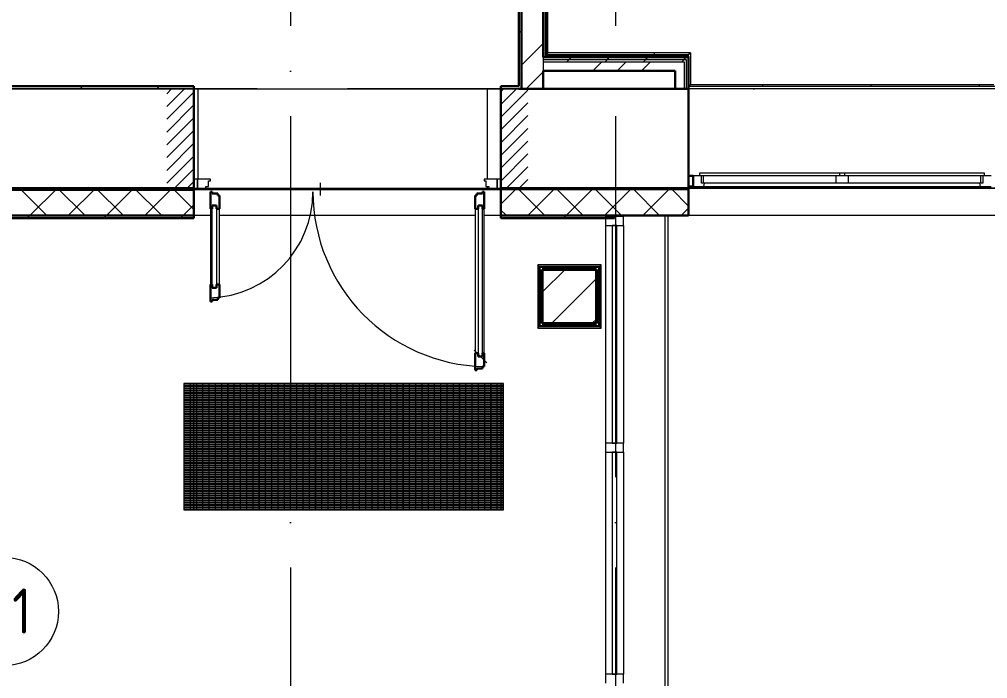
# Model space of a CAD drawing. Header units: millimetres. Extents: x -88595 to 880822, y -1054509 to -148035.
# Drawn here: x 180012 to 185374, y -286118 to -282467 of the extents above; entities that cross this region are included whole.
import ezdxf

# ---------------------------------------------------------------- set-up
doc = ezdxf.new("R2010")
doc.units = ezdxf.units.MM
for name, pattern in [('ADSK_Линия сетки', [25, 20, -2.5, 0, -2.5]), ('ADSK_Невидимые', [5, 3, -2]), ('ADSK_Штриховая_ш2 п1_5', [4.5, 3, -1.5])]:
    doc.linetypes.add(name, pattern=pattern)
for name, color, linetype, lineweight in [('_ Окна', 7, 'Continuous', 30), ('Витраж', 7, 'Continuous', 9), ('Двери', 7, 'Continuous', 9), ('Лестницы', 7, 'Continuous', 9), ('Линии', 7, 'Continuous', 9), ('Марки помещений', 7, 'Continuous', 20), ('Несущие колонны', 7, 'Continuous', 18), ('Обобщенные модели', 7, 'Continuous', 18), ('Оборудование', 7, 'Continuous', 18), ('Ограждение', 7, 'Continuous', 9), ('Окна', 7, 'Continuous', 9), ('Оси', 7, 'Continuous', 9), ('Панели витража', 7, 'Continuous', 9), ('Перекрытие', 7, 'Continuous', 18), ('Стены внутренние', 7, 'Continuous', 18), ('Стены наружные', 7, 'Continuous', 18), ('Стены штриховка', 7, 'Continuous', 9)]:
    doc.layers.add(name, color=color, linetype=linetype, lineweight=lineweight)
doc.layers.add('Двери открывание', color=7, linetype='Continuous', lineweight=9, true_color=0xc0c0c0)
doc.styles.add('GOST Common_3', font='GOST_Common.ttf', dxfattribs={"width": 0.9, "height": 2.5})
pattern_1 = [(180, (215928.69, 665702.34), (-1e-14, -100), [])]
pattern_2 = [(0, (215928.7, 665702.34), (0, 600), []), (90, (215928.7, 665702.34), (-600, 4e-14), [])]

# ---------------------------------------------------------------- blocks, each defined once
blk = doc.blocks.new('1 этаж')
at = {"layer": 'Двери', "lineweight": 18, "true_color": 0xff0000}
h = blk.add_hatch(dxfattribs=at)
h.set_pattern_fill('FP_2', color=1, angle=180, style=0, pattern_type=2)
h.set_pattern_definition([(225, (218082.71, 645187.605), (35.3553, -35.3553), [])])
h.paths.add_polyline_path([(218807.7, 644912.6), (218957.7, 644912.6), (218957.7, 645462.6), (218807.7, 645462.6), (218807.7, 645239.2)])
h.paths.add_polyline_path([(217107.7, 644912.6), (217107.7, 645462.6), (216957.7, 645462.6), (216957.7, 644912.6)])
at = {"layer": 'Несущие колонны', "lineweight": 9}
h = blk.add_hatch(dxfattribs=at)
h.set_pattern_fill('FP_4', color=256, style=0, pattern_type=2)
h.set_pattern_definition([(45, (215928.7, 665702.34), (-224.5064, 224.5064), []), (45, (216153.2, 665702.34), (-224.5064, 224.5064), [396.875, -79.375, 3.353, -76.022])])
h.paths.add_polyline_path([(219037.7, 644162.6), (219337.7, 644162.6), (219337.7, 644462.6), (219037.7, 644462.6)])
at = {"layer": 'Ограждение'}
h = blk.add_hatch(dxfattribs=at)
h.set_pattern_fill('FP_25', color=256, style=0, pattern_type=2)
h.set_pattern_definition(pattern_2)
h.paths.add_polyline_path([(219057.7, 645652.6), (219067.7, 645662.6), (219067.7, 651067.6), (219057.7, 651077.6), (219057.7, 645862)])
h = blk.add_hatch(dxfattribs=at)
h.set_pattern_fill('FP_25', color=256, style=0, pattern_type=2)
h.set_pattern_definition(pattern_2)
h.paths.add_polyline_path([(219057.7, 645652.6), (219847.7, 645652.6), (219857.7, 645662.6), (219067.7, 645662.6)])
h = blk.add_hatch(dxfattribs=at)
h.set_pattern_fill('FP_25', color=256, style=0, pattern_type=2)
h.set_pattern_definition(pattern_2)
h.paths.add_polyline_path([(221547.7, 645477.6), (221537.7, 645487.6), (219857.7, 645487.6), (219847.7, 645477.6), (221464.5, 645477.6)])
at = {"layer": 'Стены наружные', "lineweight": 9}
h = blk.add_hatch(dxfattribs=at)
h.set_pattern_fill('FP_41', color=256, style=0, pattern_type=2)
h.set_pattern_definition(pattern_1)
h.paths.add_polyline_path([(182042.7, 644902.6), (183317.7, 644902.6), (183317.7, 644912.6), (182042.7, 644912.6)])
h.paths.add_polyline_path([(250165.9, 644902.6), (250742.7, 644902.6), (250742.7, 644912.6), (249457.7, 644912.6), (249457.7, 644902.6)])
h.paths.add_polyline_path([(185017.7, 644902.6), (186167.7, 644902.6), (186167.7, 644912.6), (185017.7, 644912.6)])
h.paths.add_polyline_path([(247295.7, 644902.6), (247757.7, 644902.6), (247757.7, 644912.6), (246657.7, 644912.6), (246657.7, 644902.6)])
h.paths.add_polyline_path([(187867.7, 644902.6), (188997.7, 644902.6), (188997.7, 644912.6), (187867.7, 644912.6)])
h.paths.add_polyline_path([(244425.5, 644902.6), (244957.7, 644902.6), (244957.7, 644912.6), (243882.7, 644912.6), (243882.7, 644902.6)])
h.paths.add_polyline_path([(190697.7, 644902.6), (191807.7, 644902.6), (191807.7, 644912.6), (190697.7, 644912.6)])
h.paths.add_polyline_path([(242182.7, 644902.6), (242182.7, 644912.6), (241087.7, 644912.6), (241087.7, 644902.6), (241555.3, 644902.6)])
h.paths.add_polyline_path([(193507.7, 644902.6), (194597.7, 644902.6), (194597.7, 644912.6), (193507.7, 644912.6)])
h.paths.add_polyline_path([(239387.7, 644902.6), (239387.7, 644912.6), (238282.7, 644912.6), (238282.7, 644902.6), (238685.1, 644902.6)])
h.paths.add_polyline_path([(196297.7, 644902.6), (197427.7, 644902.6), (197427.7, 644912.6), (196297.7, 644912.6)])
h.paths.add_polyline_path([(236532.5, 644902.6), (236582.7, 644902.6), (236582.7, 644912.6), (235502.7, 644912.6), (235502.7, 644902.6), (235814.9, 644902.6)])
h.paths.add_polyline_path([(199127.7, 644902.6), (200247.7, 644902.6), (200247.7, 644912.6), (199127.7, 644912.6)])
h.paths.add_polyline_path([(233802.7, 644902.6), (233802.7, 644912.6), (232727.7, 644912.6), (232727.7, 644902.6), (233662.3, 644902.6)])
h.paths.add_polyline_path([(201947.7, 644902.6), (203017.7, 644902.6), (203017.7, 644912.6), (201947.7, 644912.6)])
h.paths.add_polyline_path([(230792.1, 644902.6), (231027.7, 644902.6), (231027.7, 644912.6), (229927.7, 644912.6), (229927.7, 644902.6), (230074.5, 644902.6)])
h.paths.add_polyline_path([(204717.7, 644902.6), (205817.7, 644902.6), (205817.7, 644912.6), (204717.7, 644912.6)])
h.paths.add_polyline_path([(228227.7, 644902.6), (228227.7, 644912.6), (227127.7, 644912.6), (227127.7, 644902.6), (227921.9, 644902.6)])
h.paths.add_polyline_path([(207517.7, 644902.6), (208647.7, 644902.6), (208647.7, 644912.6), (207517.7, 644912.6)])
h.paths.add_polyline_path([(225427.7, 644902.6), (225427.7, 644912.6), (224347.7, 644912.6), (224347.7, 644902.6), (225051.7, 644902.6)])
h.paths.add_polyline_path([(222181.5, 644902.6), (222647.7, 644902.6), (222647.7, 644912.6), (221547.7, 644912.6), (221547.7, 644902.6), (221549.7, 644902.6)])
h.paths.add_polyline_path([(210347.7, 644902.6), (211457.7, 644902.6), (211457.7, 644912.6), (210347.7, 644912.6)])
h.paths.add_polyline_path([(219845.7, 644902.6), (219847.7, 644902.6), (219847.7, 644912.6), (218807.7, 644912.6), (218808.7, 644902.6), (219670.1, 644902.6)])
h.paths.add_polyline_path([(213157.7, 644902.6), (214267.7, 644902.6), (214267.7, 644912.6), (213157.7, 644912.6)])
h.paths.add_polyline_path([(217107.7, 644902.6), (217107.7, 644912.6), (215967.7, 644912.6), (215968.7, 644902.6), (216957.7, 644902.6)])
h = blk.add_hatch(dxfattribs=at)
h.set_pattern_fill('FP_42', color=256, style=0, pattern_type=2)
h.set_pattern_definition(pattern_1)
h.paths.add_polyline_path([(182042.7, 644902.6), (183317.7, 644902.6), (183317.7, 644912.6), (182042.7, 644912.6)])
h.paths.add_polyline_path([(250166.6, 644902.6), (250742.7, 644902.6), (250742.7, 644912.6), (249457.7, 644912.6), (249457.7, 644902.6)])
h.paths.add_polyline_path([(185017.7, 644902.6), (186167.7, 644902.6), (186167.7, 644912.6), (185017.7, 644912.6)])
h.paths.add_polyline_path([(247296.4, 644902.6), (247757.7, 644902.6), (247757.7, 644912.6), (246657.7, 644912.6), (246657.7, 644902.6)])
h.paths.add_polyline_path([(187867.7, 644902.6), (188997.7, 644902.6), (188997.7, 644912.6), (187867.7, 644912.6)])
h.paths.add_polyline_path([(244426.2, 644902.6), (244957.7, 644902.6), (244957.7, 644912.6), (243882.7, 644912.6), (243882.7, 644902.6)])
h.paths.add_polyline_path([(190697.7, 644902.6), (191807.7, 644902.6), (191807.7, 644912.6), (190697.7, 644912.6)])
h.paths.add_polyline_path([(242182.7, 644902.6), (242182.7, 644912.6), (241087.7, 644912.6), (241087.7, 644902.6), (241556, 644902.6)])
h.paths.add_polyline_path([(193507.7, 644902.6), (194597.7, 644902.6), (194597.7, 644912.6), (193507.7, 644912.6)])
h.paths.add_polyline_path([(239387.7, 644902.6), (239387.7, 644912.6), (238282.7, 644912.6), (238282.7, 644902.6), (238685.8, 644902.6)])
h.paths.add_polyline_path([(196297.7, 644902.6), (197427.7, 644902.6), (197427.7, 644912.6), (196297.7, 644912.6)])
h.paths.add_polyline_path([(236533.1, 644902.6), (236582.7, 644902.6), (236582.7, 644912.6), (235502.7, 644912.6), (235502.7, 644902.6), (235815.6, 644902.6)])
h.paths.add_polyline_path([(199127.7, 644902.6), (200247.7, 644902.6), (200247.7, 644912.6), (199127.7, 644912.6)])
h.paths.add_polyline_path([(233802.7, 644902.6), (233802.7, 644912.6), (232727.7, 644912.6), (232727.7, 644902.6), (233662.9, 644902.6)])
h.paths.add_polyline_path([(201947.7, 644902.6), (203017.7, 644902.6), (203017.7, 644912.6), (201947.7, 644912.6)])
h.paths.add_polyline_path([(230792.7, 644902.6), (231027.7, 644902.6), (231027.7, 644912.6), (229927.7, 644912.6), (229927.7, 644902.6), (230075.2, 644902.6)])
h.paths.add_polyline_path([(204717.7, 644902.6), (205817.7, 644902.6), (205817.7, 644912.6), (204717.7, 644912.6)])
h.paths.add_polyline_path([(228227.7, 644902.6), (228227.7, 644912.6), (227127.7, 644912.6), (227127.7, 644902.6), (227922.5, 644902.6)])
h.paths.add_polyline_path([(207517.7, 644902.6), (208647.7, 644902.6), (208647.7, 644912.6), (207517.7, 644912.6)])
h.paths.add_polyline_path([(225427.7, 644902.6), (225427.7, 644912.6), (224347.7, 644912.6), (224347.7, 644902.6), (225052.3, 644902.6)])
h.paths.add_polyline_path([(222182.1, 644902.6), (222647.7, 644902.6), (222647.7, 644912.6), (221547.7, 644912.6), (221547.7, 644902.6), (221549.7, 644902.6)])
h.paths.add_polyline_path([(210347.7, 644902.6), (211457.7, 644902.6), (211457.7, 644912.6), (210347.7, 644912.6)])
h.paths.add_polyline_path([(219845.7, 644902.6), (219847.7, 644902.6), (219847.7, 644912.6), (218807.7, 644912.6), (218808.7, 644902.6), (219670.6, 644902.6)])
h.paths.add_polyline_path([(213157.7, 644902.6), (214267.7, 644902.6), (214267.7, 644912.6), (213157.7, 644912.6)])
h.paths.add_polyline_path([(217107.7, 644902.6), (217107.7, 644912.6), (215967.7, 644912.6), (215968.7, 644902.6), (216957.7, 644902.6)])
h = blk.add_hatch(dxfattribs=at)
h.set_pattern_fill('FP_42', color=256, style=0, pattern_type=2)
h.set_pattern_definition([(180, (215928.69, 665702.34), (-1e-14, -100), [])])
h.paths.add_polyline_path([(182042.7, 644902.6), (183317.7, 644902.6), (183317.7, 644912.6), (182042.7, 644912.6)])
h.paths.add_polyline_path([(250166.6, 644902.6), (250742.7, 644902.6), (250742.7, 644912.6), (249457.7, 644912.6), (249457.7, 644902.6)])
h.paths.add_polyline_path([(185017.7, 644902.6), (186167.7, 644902.6), (186167.7, 644912.6), (185017.7, 644912.6)])
h.paths.add_polyline_path([(247296.4, 644902.6), (247757.7, 644902.6), (247757.7, 644912.6), (246657.7, 644912.6), (246657.7, 644902.6)])
h.paths.add_polyline_path([(187867.7, 644902.6), (188997.7, 644902.6), (188997.7, 644912.6), (187867.7, 644912.6)])
h.paths.add_polyline_path([(244426.2, 644902.6), (244957.7, 644902.6), (244957.7, 644912.6), (243882.7, 644912.6), (243882.7, 644902.6)])
h.paths.add_polyline_path([(190697.7, 644902.6), (191807.7, 644902.6), (191807.7, 644912.6), (190697.7, 644912.6)])
h.paths.add_polyline_path([(242182.7, 644902.6), (242182.7, 644912.6), (241087.7, 644912.6), (241087.7, 644902.6), (241556, 644902.6)])
h.paths.add_polyline_path([(193507.7, 644902.6), (194597.7, 644902.6), (194597.7, 644912.6), (193507.7, 644912.6)])
h.paths.add_polyline_path([(239387.7, 644902.6), (239387.7, 644912.6), (238282.7, 644912.6), (238282.7, 644902.6), (238685.8, 644902.6)])
h.paths.add_polyline_path([(196297.7, 644902.6), (197427.7, 644902.6), (197427.7, 644912.6), (196297.7, 644912.6)])
h.paths.add_polyline_path([(236533.1, 644902.6), (236582.7, 644902.6), (236582.7, 644912.6), (235502.7, 644912.6), (235502.7, 644902.6), (235815.6, 644902.6)])
h.paths.add_polyline_path([(199127.7, 644902.6), (200247.7, 644902.6), (200247.7, 644912.6), (199127.7, 644912.6)])
h.paths.add_polyline_path([(233802.7, 644902.6), (233802.7, 644912.6), (232727.7, 644912.6), (232727.7, 644902.6), (233662.9, 644902.6)])
h.paths.add_polyline_path([(201947.7, 644902.6), (203017.7, 644902.6), (203017.7, 644912.6), (201947.7, 644912.6)])
h.paths.add_polyline_path([(230792.7, 644902.6), (231027.7, 644902.6), (231027.7, 644912.6), (229927.7, 644912.6), (229927.7, 644902.6), (230075.2, 644902.6)])
h.paths.add_polyline_path([(204717.7, 644902.6), (205817.7, 644902.6), (205817.7, 644912.6), (204717.7, 644912.6)])
h.paths.add_polyline_path([(228227.7, 644902.6), (228227.7, 644912.6), (227127.7, 644912.6), (227127.7, 644902.6), (227922.5, 644902.6)])
h.paths.add_polyline_path([(207517.7, 644902.6), (208647.7, 644902.6), (208647.7, 644912.6), (207517.7, 644912.6)])
h.paths.add_polyline_path([(225427.7, 644902.6), (225427.7, 644912.6), (224347.7, 644912.6), (224347.7, 644902.6), (225052.3, 644902.6)])
h.paths.add_polyline_path([(222182.1, 644902.6), (222647.7, 644902.6), (222647.7, 644912.6), (221547.7, 644912.6), (221547.7, 644902.6), (221549.7, 644902.6)])
h.paths.add_polyline_path([(210347.7, 644902.6), (211457.7, 644902.6), (211457.7, 644912.6), (210347.7, 644912.6)])
h.paths.add_polyline_path([(219845.7, 644902.6), (219847.7, 644902.6), (219847.7, 644912.6), (218807.7, 644912.6), (218808.7, 644902.6), (219670.6, 644902.6)])
h.paths.add_polyline_path([(213157.7, 644902.6), (214267.7, 644902.6), (214267.7, 644912.6), (213157.7, 644912.6)])
h.paths.add_polyline_path([(217107.7, 644902.6), (217107.7, 644912.6), (215967.7, 644912.6), (215968.7, 644902.6), (216957.7, 644902.6)])
at = {"layer": '_ Окна'}
for p, q in [((219872.7, 644980.6), (219847.7, 644980.6)), ((219872.7, 644922.6), (219872.7, 644980.6)), ((219847.7, 644922.6), (219872.7, 644922.6))]:
    blk.add_line(p, q, dxfattribs=at)
at = {"layer": '_ Окна', "lineweight": 18}
for p, q in [((219910.7, 644980.6), (219872.7, 644980.6)), ((219872.7, 644980.6), (219872.7, 644922.6)), ((219918.7, 644939.6), (219918.7, 644980.6)), ((221476.7, 644980.6), (221476.7, 644939.6)), ((221522.7, 644980.6), (221484.7, 644980.6)), ((219872.7, 644922.6), (219932.2, 644922.6)), ((219930.7, 644939.6), (219918.7, 644939.6)), ((219932.2, 644922.6), (219936.7, 644939.6)), ((221458.7, 644939.6), (221463.3, 644922.6)), ((221463.3, 644922.6), (221522.7, 644922.6)), ((221476.7, 644939.6), (221464.7, 644939.6))]:
    blk.add_line(p, q, dxfattribs=at)
at = {"layer": 'Витраж', "lineweight": 18, "extrusion": (0, 0, -1)}
for p, q in [((219487.7, 644755.6), (219387.7, 644755.6)), ((219387.7, 644755.6), (219387.7, 644705.6)), ((219487.7, 644705.6), (219487.7, 644755.6)), ((219387.7, 644705.6), (219487.7, 644705.6)), ((219487.7, 643500.6), (219387.7, 643500.6)), ((219387.7, 643500.6), (219387.7, 643450.6)), ((219487.7, 643450.6), (219487.7, 643500.6)), ((219387.7, 643450.6), (219487.7, 643450.6)), ((219487.7, 642220.6), (219387.7, 642220.6)), ((219387.7, 642220.6), (219387.7, 642170.6)), ((219487.7, 642170.6), (219487.7, 642220.6))]:
    blk.add_line(p, q, dxfattribs=at)
at = {"layer": 'Витраж'}
for p, q in [((219387.7, 644705.6), (219387.7, 643500.6)), ((219487.7, 644705.6), (219487.7, 643500.6)), ((219387.7, 643450.6), (219387.7, 642220.6)), ((219487.7, 643450.6), (219487.7, 642220.6))]:
    blk.add_line(p, q, dxfattribs=at)
at = {"layer": 'Двери', "linetype": 'ADSK_Штриховая_ш2 п1_5'}
for p, q in [((217107.7, 645462.6), (216957.7, 645462.6)), ((217107.7, 644912.6), (217107.7, 645462.6)), ((218957.7, 645462.6), (218807.7, 645462.6)), ((218807.7, 645462.6), (218807.7, 644912.6)), ((216957.7, 644912.6), (217107.7, 644912.6)), ((218807.7, 644912.6), (218957.7, 644912.6))]:
    blk.add_line(p, q, dxfattribs=at)
at = {"layer": 'Двери'}
for p, q in [((217107.7, 644962.6), (217107.7, 644912.6)), ((217127.7, 644962.6), (217107.7, 644962.6)), ((217127.7, 644912.6), (217127.7, 644962.6)), ((217199.7, 644962.6), (217127.7, 644962.6)), ((217127.7, 644962.6), (217127.7, 644912.6)), ((217189.7, 644921.6), (217189.7, 644953.6)), ((217189.7, 644953.6), (217199.7, 644953.6)), ((217199.7, 644953.6), (217199.7, 644962.6)), ((218787.7, 644962.6), (218715.7, 644962.6)), ((218715.7, 644962.6), (218715.7, 644953.6)), ((218715.7, 644953.6), (218725.7, 644953.6)), ((218725.7, 644953.6), (218725.7, 644921.6)), ((218807.7, 644962.6), (218787.7, 644962.6)), ((218787.7, 644962.6), (218787.7, 644912.6)), ((218787.7, 644912.6), (218787.7, 644962.6)), ((218807.7, 644912.6), (218807.7, 644962.6)), ((217107.7, 644912.6), (217127.7, 644912.6)), ((217127.7, 644912.6), (217174.7, 644912.6)), ((217174.7, 644912.6), (217174.7, 644921.6)), ((217174.7, 644921.6), (217189.7, 644921.6)), ((218725.7, 644921.6), (218740.7, 644921.6)), ((218740.7, 644921.6), (218740.7, 644912.6)), ((218740.7, 644912.6), (218787.7, 644912.6)), ((218787.7, 644912.6), (218807.7, 644912.6)), ((217199.7, 644798.6), (217199.7, 644378.6)), ((217208.7, 644816.6), (217232.7, 644816.6)), ((217208.7, 644360.6), (217208.7, 644816.6)), ((217232.7, 644816.6), (217232.7, 644360.6)), ((217249.7, 644378.6), (217249.7, 644798.6)), ((218665.7, 644798.6), (218665.7, 643998.6)), ((218682.7, 644816.6), (218682.7, 643980.6)), ((218706.7, 644816.6), (218682.7, 644816.6)), ((218706.7, 643980.6), (218706.7, 644816.6)), ((218715.7, 643998.6), (218715.7, 644798.6)), ((217232.7, 644360.6), (217208.7, 644360.6)), ((218682.7, 643980.6), (218706.7, 643980.6))]:
    blk.add_line(p, q, dxfattribs=at)
at = {"layer": 'Двери', "lineweight": 30}
for p, q in [((217208.7, 644892.6), (217199.7, 644892.6)), ((217199.7, 644892.6), (217199.7, 644798.6)), ((217208.7, 644882.6), (217208.7, 644892.6)), ((218715.7, 644892.6), (218706.7, 644892.6)), ((218706.7, 644892.6), (218706.7, 644882.6)), ((218715.7, 644798.6), (218715.7, 644892.6)), ((217240.7, 644882.6), (217208.7, 644882.6)), ((217240.7, 644872.6), (217240.7, 644882.6)), ((217249.7, 644872.6), (217240.7, 644872.6)), ((217249.7, 644798.6), (217249.7, 644872.6)), ((218674.7, 644872.6), (218665.7, 644872.6)), ((218665.7, 644872.6), (218665.7, 644798.6)), ((218674.7, 644882.6), (218674.7, 644872.6)), ((218706.7, 644882.6), (218674.7, 644882.6)), ((217208.7, 644798.6), (217199.7, 644798.6)), ((217208.7, 644816.6), (217208.7, 644798.6)), ((217232.7, 644816.6), (217208.7, 644816.6)), ((217232.7, 644798.6), (217232.7, 644816.6)), ((217249.7, 644798.6), (217232.7, 644798.6)), ((218665.7, 644798.6), (218682.7, 644798.6)), ((218682.7, 644798.6), (218682.7, 644816.6)), ((218682.7, 644816.6), (218706.7, 644816.6)), ((218706.7, 644816.6), (218706.7, 644798.6)), ((218706.7, 644798.6), (218715.7, 644798.6)), ((217199.7, 644378.6), (217199.7, 644284.6)), ((217208.7, 644378.6), (217199.7, 644378.6)), ((217208.7, 644360.6), (217208.7, 644378.6)), ((217232.7, 644360.6), (217208.7, 644360.6)), ((217232.7, 644378.6), (217232.7, 644360.6)), ((217249.7, 644378.6), (217232.7, 644378.6)), ((217249.7, 644304.6), (217249.7, 644378.6)), ((217240.7, 644294.6), (217240.7, 644304.6)), ((217240.7, 644304.6), (217249.7, 644304.6)), ((217199.7, 644284.6), (217208.7, 644284.6)), ((217208.7, 644284.6), (217208.7, 644294.6)), ((217208.7, 644294.6), (217240.7, 644294.6)), ((218665.7, 643998.6), (218665.7, 643904.6)), ((218665.7, 643998.6), (218682.7, 643998.6)), ((218682.7, 643998.6), (218682.7, 643980.6)), ((218682.7, 643980.6), (218706.7, 643980.6)), ((218706.7, 643998.6), (218715.7, 643998.6)), ((218706.7, 643980.6), (218706.7, 643998.6)), ((218715.7, 643924.6), (218715.7, 643998.6)), ((218706.7, 643914.6), (218706.7, 643924.6)), ((218706.7, 643924.6), (218715.7, 643924.6)), ((218665.7, 643904.6), (218674.7, 643904.6)), ((218674.7, 643904.6), (218674.7, 643914.6)), ((218674.7, 643914.6), (218706.7, 643914.6))]:
    blk.add_line(p, q, dxfattribs=at)
at = {"layer": 'Двери открывание'}
for centre, radius, start, end in [((217179.7, 644892.6), 588, 271.9492, 0), ((218735.7, 644892.6), 968, 180, 268.8161)]:
    blk.add_arc(centre, radius, start, end, dxfattribs=at)
at = {"layer": 'Лестницы'}
for p, q in [((219487.7, 644760.6), (219487.7, 644755.6)), ((219717.7, 641192.7), (219717.7, 644760.6))]:
    blk.add_line(p, q, dxfattribs=at)
at = {"layer": 'Линии', "ltscale": 100}
blk.add_line((217809.4, 644872.6), (217809.4, 644942.6), dxfattribs=at)
at = {"layer": 'Линии', "color": 94, "linetype": 'ADSK_Невидимые', "ltscale": 100, "true_color": 0x00a600}
blk.add_line((218730.8, 643944.6), (218660, 644015.3), dxfattribs=at)
at = {"layer": 'Марки помещений'}
blk.add_circle((216058.3, 642567.8), 300, dxfattribs=at)
at = {"layer": 'Несущие колонны', "lineweight": 40}
for p, q in [((219037.7, 644162.6), (219037.7, 644462.6)), ((219037.7, 644462.6), (219337.7, 644462.6)), ((219337.7, 644462.6), (219037.7, 644462.6)), ((219037.7, 644462.6), (219037.7, 644162.6)), ((219337.7, 644462.6), (219337.7, 644162.6)), ((219337.7, 644162.6), (219337.7, 644462.6)), ((219337.7, 644162.6), (219037.7, 644162.6)), ((219037.7, 644162.6), (219337.7, 644162.6))]:
    blk.add_line(p, q, dxfattribs=at)
at = {"layer": 'Обобщенные модели', "lineweight": 9}
for p, q in [((217054.4, 643830.6), (217052.7, 643830.6)), ((217052.7, 643830.6), (217052.7, 643130.6)), ((218822.7, 643830.6), (217052.7, 643830.6)), ((217052.7, 643830.6), (217052.7, 643828.7)), ((217052.7, 643828.7), (218822.7, 643828.7)), ((218822.7, 643817.7), (217052.7, 643817.7)), ((217052.7, 643817.7), (217052.7, 643815.8)), ((217052.7, 643815.8), (218822.7, 643815.8)), ((217054.4, 643130.6), (217054.4, 643830.6)), ((217089.1, 643830.6), (217087.4, 643830.6)), ((217087.4, 643830.6), (217087.4, 643130.6)), ((217089.1, 643130.6), (217089.1, 643830.6)), ((217123.7, 643830.6), (217122.1, 643830.6)), ((217122.1, 643830.6), (217122.1, 643130.6)), ((217123.7, 643130.6), (217123.7, 643830.6)), ((217158.4, 643830.6), (217156.7, 643830.6)), ((217156.7, 643830.6), (217156.7, 643130.6)), ((217158.4, 643130.6), (217158.4, 643830.6)), ((217193.1, 643830.6), (217191.4, 643830.6)), ((217191.4, 643830.6), (217191.4, 643130.6)), ((217193.1, 643130.6), (217193.1, 643830.6)), ((217227.7, 643830.6), (217226.1, 643830.6)), ((217226.1, 643830.6), (217226.1, 643130.6)), ((217227.7, 643130.6), (217227.7, 643830.6)), ((217262.4, 643830.6), (217260.7, 643830.6)), ((217260.7, 643830.6), (217260.7, 643130.6)), ((217262.4, 643130.6), (217262.4, 643830.6)), ((217297.1, 643830.6), (217295.4, 643830.6)), ((217295.4, 643830.6), (217295.4, 643130.6)), ((217297.1, 643130.6), (217297.1, 643830.6)), ((217331.8, 643830.6), (217330.1, 643830.6)), ((217330.1, 643830.6), (217330.1, 643130.6)), ((217331.8, 643130.6), (217331.8, 643830.6)), ((217366.4, 643830.6), (217364.8, 643830.6)), ((217364.8, 643830.6), (217364.8, 643130.6)), ((217366.4, 643130.6), (217366.4, 643830.6)), ((217401.1, 643830.6), (217399.4, 643830.6)), ((217399.4, 643830.6), (217399.4, 643130.6)), ((217401.1, 643130.6), (217401.1, 643830.6)), ((217435.8, 643830.6), (217434.1, 643830.6)), ((217434.1, 643830.6), (217434.1, 643130.6)), ((217435.8, 643130.6), (217435.8, 643830.6)), ((217470.5, 643830.6), (217468.8, 643830.6)), ((217468.8, 643830.6), (217468.8, 643130.6)), ((217470.5, 643130.6), (217470.5, 643830.6)), ((217505.1, 643830.6), (217503.5, 643830.6)), ((217503.5, 643830.6), (217503.5, 643130.6)), ((217505.1, 643130.6), (217505.1, 643830.6)), ((217539.8, 643830.6), (217538.1, 643830.6)), ((217538.1, 643830.6), (217538.1, 643130.6)), ((217539.8, 643130.6), (217539.8, 643830.6)), ((217574.5, 643830.6), (217572.8, 643830.6)), ((217572.8, 643830.6), (217572.8, 643130.6)), ((217574.5, 643130.6), (217574.5, 643830.6)), ((217609.2, 643830.6), (217607.5, 643830.6)), ((217607.5, 643830.6), (217607.5, 643130.6)), ((217609.2, 643130.6), (217609.2, 643830.6)), ((217643.8, 643830.6), (217642.2, 643830.6)), ((217642.2, 643830.6), (217642.2, 643130.6)), ((217643.8, 643130.6), (217643.8, 643830.6)), ((217678.5, 643830.6), (217676.8, 643830.6)), ((217676.8, 643830.6), (217676.8, 643130.6)), ((217678.5, 643130.6), (217678.5, 643830.6)), ((217713.2, 643830.6), (217711.5, 643830.6)), ((217711.5, 643830.6), (217711.5, 643130.6)), ((217713.2, 643130.6), (217713.2, 643830.6)), ((217747.8, 643830.6), (217746.2, 643830.6)), ((217746.2, 643830.6), (217746.2, 643130.6)), ((217747.8, 643130.6), (217747.8, 643830.6)), ((217782.5, 643830.6), (217780.8, 643830.6)), ((217780.8, 643830.6), (217780.8, 643130.6)), ((217782.5, 643130.6), (217782.5, 643830.6)), ((217817.2, 643830.6), (217815.5, 643830.6)), ((217815.5, 643830.6), (217815.5, 643130.6)), ((217817.2, 643130.6), (217817.2, 643830.6)), ((217851.9, 643830.6), (217850.2, 643830.6)), ((217850.2, 643830.6), (217850.2, 643130.6)), ((217851.9, 643130.6), (217851.9, 643830.6)), ((217886.5, 643830.6), (217884.9, 643830.6)), ((217884.9, 643830.6), (217884.9, 643130.6)), ((217886.5, 643130.6), (217886.5, 643830.6)), ((217921.2, 643830.6), (217919.5, 643830.6)), ((217919.5, 643830.6), (217919.5, 643130.6)), ((217921.2, 643130.6), (217921.2, 643830.6)), ((217955.9, 643830.6), (217954.2, 643830.6)), ((217954.2, 643830.6), (217954.2, 643130.6)), ((217955.9, 643130.6), (217955.9, 643830.6)), ((217990.6, 643830.6), (217988.9, 643830.6)), ((217988.9, 643830.6), (217988.9, 643130.6)), ((217990.6, 643130.6), (217990.6, 643830.6)), ((218025.2, 643830.6), (218023.6, 643830.6)), ((218023.6, 643830.6), (218023.6, 643130.6)), ((218025.2, 643130.6), (218025.2, 643830.6)), ((218059.9, 643830.6), (218058.2, 643830.6)), ((218058.2, 643830.6), (218058.2, 643130.6)), ((218059.9, 643130.6), (218059.9, 643830.6)), ((218094.6, 643830.6), (218092.9, 643830.6)), ((218092.9, 643830.6), (218092.9, 643130.6)), ((218094.6, 643130.6), (218094.6, 643830.6)), ((218129.2, 643830.6), (218127.6, 643830.6)), ((218127.6, 643830.6), (218127.6, 643130.6)), ((218129.2, 643130.6), (218129.2, 643830.6)), ((218163.9, 643830.6), (218162.2, 643830.6)), ((218162.2, 643830.6), (218162.2, 643130.6)), ((218163.9, 643130.6), (218163.9, 643830.6)), ((218198.6, 643830.6), (218196.9, 643830.6)), ((218196.9, 643830.6), (218196.9, 643130.6)), ((218198.6, 643130.6), (218198.6, 643830.6)), ((218233.3, 643830.6), (218231.6, 643830.6)), ((218231.6, 643830.6), (218231.6, 643130.6)), ((218233.3, 643130.6), (218233.3, 643830.6)), ((218267.9, 643830.6), (218266.3, 643830.6)), ((218266.3, 643830.6), (218266.3, 643130.6)), ((218267.9, 643130.6), (218267.9, 643830.6)), ((218302.6, 643830.6), (218300.9, 643830.6)), ((218300.9, 643830.6), (218300.9, 643130.6)), ((218302.6, 643130.6), (218302.6, 643830.6)), ((218337.3, 643830.6), (218335.6, 643830.6)), ((218335.6, 643830.6), (218335.6, 643130.6)), ((218337.3, 643130.6), (218337.3, 643830.6)), ((218372, 643830.6), (218370.3, 643830.6)), ((218370.3, 643830.6), (218370.3, 643130.6)), ((218372, 643130.6), (218372, 643830.6)), ((218406.6, 643830.6), (218405, 643830.6)), ((218405, 643830.6), (218405, 643130.6)), ((218406.6, 643130.6), (218406.6, 643830.6)), ((218441.3, 643830.6), (218439.6, 643830.6)), ((218439.6, 643830.6), (218439.6, 643130.6)), ((218441.3, 643130.6), (218441.3, 643830.6)), ((218476, 643830.6), (218474.3, 643830.6)), ((218474.3, 643830.6), (218474.3, 643130.6)), ((218476, 643130.6), (218476, 643830.6)), ((218510.7, 643830.6), (218509, 643830.6)), ((218509, 643830.6), (218509, 643130.6)), ((218510.7, 643130.6), (218510.7, 643830.6)), ((218545.3, 643830.6), (218543.7, 643830.6)), ((218543.7, 643830.6), (218543.7, 643130.6)), ((218545.3, 643130.6), (218545.3, 643830.6)), ((218580, 643830.6), (218578.3, 643830.6)), ((218578.3, 643830.6), (218578.3, 643130.6)), ((218580, 643130.6), (218580, 643830.6)), ((218614.7, 643830.6), (218613, 643830.6)), ((218613, 643830.6), (218613, 643130.6)), ((218614.7, 643130.6), (218614.7, 643830.6)), ((218649.3, 643830.6), (218647.7, 643830.6)), ((218647.7, 643830.6), (218647.7, 643130.6)), ((218649.3, 643130.6), (218649.3, 643830.6)), ((218684, 643830.6), (218682.3, 643830.6)), ((218682.3, 643830.6), (218682.3, 643130.6)), ((218684, 643130.6), (218684, 643830.6)), ((218718.7, 643830.6), (218717, 643830.6)), ((218717, 643830.6), (218717, 643130.6)), ((218718.7, 643130.6), (218718.7, 643830.6)), ((218753.4, 643830.6), (218751.7, 643830.6)), ((218751.7, 643830.6), (218751.7, 643130.6)), ((218753.4, 643130.6), (218753.4, 643830.6)), ((218788, 643830.6), (218786.4, 643830.6)), ((218786.4, 643830.6), (218786.4, 643130.6)), ((218788, 643130.6), (218788, 643830.6)), ((218822.7, 643830.6), (218821, 643830.6)), ((218821, 643830.6), (218821, 643130.6)), ((218822.7, 643130.6), (218822.7, 643830.6)), ((218822.7, 643828.7), (218822.7, 643830.6)), ((218822.7, 643815.8), (218822.7, 643817.7)), ((218822.7, 643804.8), (217052.7, 643804.8)), ((217052.7, 643804.8), (217052.7, 643802.8)), ((217052.7, 643802.8), (218822.7, 643802.8)), ((218822.7, 643791.8), (217052.7, 643791.8)), ((217052.7, 643791.8), (217052.7, 643789.9)), ((217052.7, 643789.9), (218822.7, 643789.9)), ((218822.7, 643778.9), (217052.7, 643778.9)), ((217052.7, 643778.9), (217052.7, 643777)), ((217052.7, 643777), (218822.7, 643777)), ((218822.7, 643766), (217052.7, 643766)), ((217052.7, 643766), (217052.7, 643764)), ((217052.7, 643764), (218822.7, 643764)), ((218822.7, 643802.8), (218822.7, 643804.8)), ((218822.7, 643789.9), (218822.7, 643791.8)), ((218822.7, 643777), (218822.7, 643778.9)), ((218822.7, 643764), (218822.7, 643766)), ((218822.7, 643753), (217052.7, 643753)), ((217052.7, 643753), (217052.7, 643751.1)), ((217052.7, 643751.1), (218822.7, 643751.1)), ((218822.7, 643740.1), (217052.7, 643740.1)), ((217052.7, 643740.1), (217052.7, 643738.2)), ((217052.7, 643738.2), (218822.7, 643738.2)), ((218822.7, 643727.2), (217052.7, 643727.2)), ((217052.7, 643727.2), (217052.7, 643725.3)), ((217052.7, 643725.3), (218822.7, 643725.3)), ((218822.7, 643714.3), (217052.7, 643714.3)), ((217052.7, 643714.3), (217052.7, 643712.3)), ((217052.7, 643712.3), (218822.7, 643712.3)), ((218822.7, 643751.1), (218822.7, 643753)), ((218822.7, 643738.2), (218822.7, 643740.1)), ((218822.7, 643725.3), (218822.7, 643727.2)), ((218822.7, 643712.3), (218822.7, 643714.3)), ((218822.7, 643701.3), (217052.7, 643701.3)), ((217052.7, 643701.3), (217052.7, 643699.4)), ((217052.7, 643699.4), (218822.7, 643699.4)), ((218822.7, 643688.4), (217052.7, 643688.4)), ((217052.7, 643688.4), (217052.7, 643686.5)), ((217052.7, 643686.5), (218822.7, 643686.5)), ((218822.7, 643675.5), (217052.7, 643675.5)), ((217052.7, 643675.5), (217052.7, 643673.6)), ((217052.7, 643673.6), (218822.7, 643673.6)), ((218822.7, 643662.6), (217052.7, 643662.6)), ((217052.7, 643662.6), (217052.7, 643660.6)), ((217052.7, 643660.6), (218822.7, 643660.6)), ((218822.7, 643699.4), (218822.7, 643701.3)), ((218822.7, 643686.5), (218822.7, 643688.4)), ((218822.7, 643673.6), (218822.7, 643675.5)), ((218822.7, 643660.6), (218822.7, 643662.6)), ((218822.7, 643649.6), (217052.7, 643649.6)), ((217052.7, 643649.6), (217052.7, 643647.7)), ((217052.7, 643647.7), (218822.7, 643647.7)), ((218822.7, 643636.7), (217052.7, 643636.7)), ((217052.7, 643636.7), (217052.7, 643634.8)), ((217052.7, 643634.8), (218822.7, 643634.8)), ((218822.7, 643623.8), (217052.7, 643623.8)), ((217052.7, 643623.8), (217052.7, 643621.8)), ((217052.7, 643621.8), (218822.7, 643621.8)), ((218822.7, 643610.8), (217052.7, 643610.8)), ((217052.7, 643610.8), (217052.7, 643608.9)), ((217052.7, 643608.9), (218822.7, 643608.9)), ((218822.7, 643647.7), (218822.7, 643649.6)), ((218822.7, 643634.8), (218822.7, 643636.7)), ((218822.7, 643621.8), (218822.7, 643623.8)), ((218822.7, 643608.9), (218822.7, 643610.8)), ((218822.7, 643597.9), (217052.7, 643597.9)), ((217052.7, 643597.9), (217052.7, 643596)), ((217052.7, 643596), (218822.7, 643596)), ((218822.7, 643585), (217052.7, 643585)), ((217052.7, 643585), (217052.7, 643583.1)), ((217052.7, 643583.1), (218822.7, 643583.1)), ((218822.7, 643572.1), (217052.7, 643572.1)), ((217052.7, 643572.1), (217052.7, 643570.1)), ((217052.7, 643570.1), (218822.7, 643570.1)), ((218822.7, 643559.1), (217052.7, 643559.1)), ((217052.7, 643559.1), (217052.7, 643557.2)), ((217052.7, 643557.2), (218822.7, 643557.2)), ((218822.7, 643596), (218822.7, 643597.9)), ((218822.7, 643583.1), (218822.7, 643585)), ((218822.7, 643570.1), (218822.7, 643572.1)), ((218822.7, 643557.2), (218822.7, 643559.1)), ((218822.7, 643546.2), (217052.7, 643546.2)), ((217052.7, 643546.2), (217052.7, 643544.3)), ((217052.7, 643544.3), (218822.7, 643544.3)), ((218822.7, 643533.3), (217052.7, 643533.3)), ((217052.7, 643533.3), (217052.7, 643531.4)), ((217052.7, 643531.4), (218822.7, 643531.4)), ((218822.7, 643520.4), (217052.7, 643520.4)), ((217052.7, 643520.4), (217052.7, 643518.4)), ((217052.7, 643518.4), (218822.7, 643518.4)), ((218822.7, 643507.4), (217052.7, 643507.4)), ((217052.7, 643507.4), (217052.7, 643505.5)), ((217052.7, 643505.5), (218822.7, 643505.5)), ((218822.7, 643494.5), (217052.7, 643494.5)), ((217052.7, 643494.5), (217052.7, 643492.6)), ((218822.7, 643544.3), (218822.7, 643546.2)), ((218822.7, 643531.4), (218822.7, 643533.3)), ((218822.7, 643518.4), (218822.7, 643520.4)), ((218822.7, 643505.5), (218822.7, 643507.4)), ((218822.7, 643492.6), (218822.7, 643494.5)), ((217052.7, 643492.6), (218822.7, 643492.6)), ((218822.7, 643481.6), (217052.7, 643481.6)), ((217052.7, 643481.6), (217052.7, 643479.6)), ((217052.7, 643479.6), (218822.7, 643479.6)), ((218822.7, 643468.6), (217052.7, 643468.6)), ((217052.7, 643468.6), (217052.7, 643466.7)), ((217052.7, 643466.7), (218822.7, 643466.7)), ((218822.7, 643455.7), (217052.7, 643455.7)), ((217052.7, 643455.7), (217052.7, 643453.8)), ((217052.7, 643453.8), (218822.7, 643453.8)), ((218822.7, 643442.8), (217052.7, 643442.8)), ((217052.7, 643442.8), (217052.7, 643440.9)), ((217052.7, 643440.9), (218822.7, 643440.9)), ((218822.7, 643479.6), (218822.7, 643481.6)), ((218822.7, 643466.7), (218822.7, 643468.6)), ((218822.7, 643453.8), (218822.7, 643455.7)), ((218822.7, 643440.9), (218822.7, 643442.8)), ((218822.7, 643429.9), (217052.7, 643429.9)), ((217052.7, 643429.9), (217052.7, 643427.9)), ((217052.7, 643427.9), (218822.7, 643427.9)), ((218822.7, 643416.9), (217052.7, 643416.9)), ((217052.7, 643416.9), (217052.7, 643415)), ((217052.7, 643415), (218822.7, 643415)), ((218822.7, 643404), (217052.7, 643404)), ((217052.7, 643404), (217052.7, 643402.1)), ((217052.7, 643402.1), (218822.7, 643402.1)), ((218822.7, 643391.1), (217052.7, 643391.1)), ((217052.7, 643391.1), (217052.7, 643389.2)), ((217052.7, 643389.2), (218822.7, 643389.2)), ((218822.7, 643427.9), (218822.7, 643429.9)), ((218822.7, 643415), (218822.7, 643416.9)), ((218822.7, 643402.1), (218822.7, 643404)), ((218822.7, 643389.2), (218822.7, 643391.1)), ((218822.7, 643378.2), (217052.7, 643378.2)), ((217052.7, 643378.2), (217052.7, 643376.2)), ((217052.7, 643376.2), (218822.7, 643376.2)), ((218822.7, 643365.2), (217052.7, 643365.2)), ((217052.7, 643365.2), (217052.7, 643363.3)), ((217052.7, 643363.3), (218822.7, 643363.3)), ((218822.7, 643352.3), (217052.7, 643352.3)), ((217052.7, 643352.3), (217052.7, 643350.4)), ((217052.7, 643350.4), (218822.7, 643350.4)), ((218822.7, 643339.4), (217052.7, 643339.4)), ((217052.7, 643339.4), (217052.7, 643337.4)), ((217052.7, 643337.4), (218822.7, 643337.4)), ((218822.7, 643376.2), (218822.7, 643378.2)), ((218822.7, 643363.3), (218822.7, 643365.2)), ((218822.7, 643350.4), (218822.7, 643352.3)), ((218822.7, 643337.4), (218822.7, 643339.4)), ((218822.7, 643326.4), (217052.7, 643326.4)), ((217052.7, 643326.4), (217052.7, 643324.5)), ((217052.7, 643324.5), (218822.7, 643324.5)), ((218822.7, 643313.5), (217052.7, 643313.5)), ((217052.7, 643313.5), (217052.7, 643311.6)), ((217052.7, 643311.6), (218822.7, 643311.6)), ((218822.7, 643300.6), (217052.7, 643300.6)), ((217052.7, 643300.6), (217052.7, 643298.7)), ((217052.7, 643298.7), (218822.7, 643298.7)), ((218822.7, 643287.7), (217052.7, 643287.7)), ((217052.7, 643287.7), (217052.7, 643285.7)), ((217052.7, 643285.7), (218822.7, 643285.7)), ((218822.7, 643324.5), (218822.7, 643326.4)), ((218822.7, 643311.6), (218822.7, 643313.5)), ((218822.7, 643298.7), (218822.7, 643300.6)), ((218822.7, 643285.7), (218822.7, 643287.7)), ((218822.7, 643274.7), (217052.7, 643274.7)), ((217052.7, 643274.7), (217052.7, 643272.8)), ((217052.7, 643272.8), (218822.7, 643272.8)), ((218822.7, 643261.8), (217052.7, 643261.8)), ((217052.7, 643261.8), (217052.7, 643259.9)), ((217052.7, 643259.9), (218822.7, 643259.9)), ((218822.7, 643248.9), (217052.7, 643248.9)), ((217052.7, 643248.9), (217052.7, 643247)), ((217052.7, 643247), (218822.7, 643247)), ((218822.7, 643236), (217052.7, 643236)), ((217052.7, 643236), (217052.7, 643234)), ((217052.7, 643234), (218822.7, 643234)), ((218822.7, 643272.8), (218822.7, 643274.7)), ((218822.7, 643259.9), (218822.7, 643261.8)), ((218822.7, 643247), (218822.7, 643248.9)), ((218822.7, 643234), (218822.7, 643236)), ((218822.7, 643223), (217052.7, 643223)), ((217052.7, 643223), (217052.7, 643221.1)), ((217052.7, 643221.1), (218822.7, 643221.1)), ((218822.7, 643210.1), (217052.7, 643210.1)), ((217052.7, 643210.1), (217052.7, 643208.2)), ((217052.7, 643208.2), (218822.7, 643208.2)), ((218822.7, 643197.2), (217052.7, 643197.2)), ((217052.7, 643197.2), (217052.7, 643195.2)), ((217052.7, 643195.2), (218822.7, 643195.2)), ((218822.7, 643184.2), (217052.7, 643184.2)), ((217052.7, 643184.2), (217052.7, 643182.3)), ((217052.7, 643182.3), (218822.7, 643182.3)), ((218822.7, 643221.1), (218822.7, 643223)), ((218822.7, 643208.2), (218822.7, 643210.1)), ((218822.7, 643195.2), (218822.7, 643197.2)), ((218822.7, 643182.3), (218822.7, 643184.2)), ((218822.7, 643171.3), (217052.7, 643171.3)), ((217052.7, 643171.3), (217052.7, 643169.4)), ((217052.7, 643169.4), (218822.7, 643169.4)), ((218822.7, 643158.4), (217052.7, 643158.4)), ((217052.7, 643158.4), (217052.7, 643156.5)), ((217052.7, 643156.5), (218822.7, 643156.5)), ((218822.7, 643145.5), (217052.7, 643145.5)), ((217052.7, 643145.5), (217052.7, 643143.5)), ((217052.7, 643143.5), (218822.7, 643143.5)), ((218822.7, 643132.5), (217052.7, 643132.5)), ((217052.7, 643132.5), (217052.7, 643130.6)), ((217052.7, 643130.6), (218822.7, 643130.6)), ((217052.7, 643130.6), (217054.4, 643130.6)), ((217087.4, 643130.6), (217089.1, 643130.6)), ((217122.1, 643130.6), (217123.7, 643130.6)), ((217156.7, 643130.6), (217158.4, 643130.6)), ((217191.4, 643130.6), (217193.1, 643130.6)), ((217226.1, 643130.6), (217227.7, 643130.6)), ((217260.7, 643130.6), (217262.4, 643130.6)), ((217295.4, 643130.6), (217297.1, 643130.6)), ((217330.1, 643130.6), (217331.8, 643130.6)), ((217364.8, 643130.6), (217366.4, 643130.6)), ((217399.4, 643130.6), (217401.1, 643130.6)), ((217434.1, 643130.6), (217435.8, 643130.6)), ((217468.8, 643130.6), (217470.5, 643130.6)), ((217503.5, 643130.6), (217505.1, 643130.6)), ((217538.1, 643130.6), (217539.8, 643130.6)), ((217572.8, 643130.6), (217574.5, 643130.6)), ((217607.5, 643130.6), (217609.2, 643130.6)), ((217642.2, 643130.6), (217643.8, 643130.6)), ((217676.8, 643130.6), (217678.5, 643130.6)), ((217711.5, 643130.6), (217713.2, 643130.6)), ((217746.2, 643130.6), (217747.8, 643130.6)), ((217780.8, 643130.6), (217782.5, 643130.6)), ((217815.5, 643130.6), (217817.2, 643130.6)), ((217850.2, 643130.6), (217851.9, 643130.6)), ((217884.9, 643130.6), (217886.5, 643130.6)), ((217919.5, 643130.6), (217921.2, 643130.6)), ((217954.2, 643130.6), (217955.9, 643130.6)), ((217988.9, 643130.6), (217990.6, 643130.6)), ((218023.6, 643130.6), (218025.2, 643130.6)), ((218058.2, 643130.6), (218059.9, 643130.6)), ((218092.9, 643130.6), (218094.6, 643130.6)), ((218127.6, 643130.6), (218129.2, 643130.6)), ((218162.2, 643130.6), (218163.9, 643130.6)), ((218196.9, 643130.6), (218198.6, 643130.6)), ((218231.6, 643130.6), (218233.3, 643130.6)), ((218266.3, 643130.6), (218267.9, 643130.6)), ((218300.9, 643130.6), (218302.6, 643130.6)), ((218335.6, 643130.6), (218337.3, 643130.6)), ((218370.3, 643130.6), (218372, 643130.6)), ((218405, 643130.6), (218406.6, 643130.6)), ((218439.6, 643130.6), (218441.3, 643130.6)), ((218474.3, 643130.6), (218476, 643130.6)), ((218509, 643130.6), (218510.7, 643130.6)), ((218543.7, 643130.6), (218545.3, 643130.6)), ((218578.3, 643130.6), (218580, 643130.6)), ((218613, 643130.6), (218614.7, 643130.6)), ((218647.7, 643130.6), (218649.3, 643130.6)), ((218682.3, 643130.6), (218684, 643130.6)), ((218717, 643130.6), (218718.7, 643130.6)), ((218751.7, 643130.6), (218753.4, 643130.6)), ((218786.4, 643130.6), (218788, 643130.6)), ((218821, 643130.6), (218822.7, 643130.6)), ((218822.7, 643169.4), (218822.7, 643171.3)), ((218822.7, 643156.5), (218822.7, 643158.4)), ((218822.7, 643143.5), (218822.7, 643145.5)), ((218822.7, 643130.6), (218822.7, 643132.5))]:
    blk.add_line(p, q, dxfattribs=at)
at = {"layer": 'Ограждение'}
for p, q in [((219067.7, 645662.6), (219067.7, 651067.6)), ((219057.7, 645652.6), (219067.7, 645662.6)), ((219057.7, 645652.6), (219847.7, 645652.6)), ((219857.7, 645662.6), (219067.7, 645662.6)), ((219847.7, 645652.6), (219857.7, 645662.6)), ((219847.7, 645642.6), (219847.7, 645652.6)), ((219857.7, 645662.6), (219857.7, 645487.6)), ((219847.7, 645477.6), (219857.7, 645487.6)), ((219857.7, 645487.6), (221537.7, 645487.6)), ((219012.7, 644487.6), (219012.7, 644137.6)), ((219362.7, 644487.6), (219012.7, 644487.6)), ((219022.7, 644477.6), (219012.7, 644487.6)), ((219362.7, 644487.6), (219352.7, 644477.6)), ((219362.7, 644137.6), (219362.7, 644487.6)), ((219012.7, 644137.6), (219022.7, 644147.6)), ((219012.7, 644137.6), (219362.7, 644137.6)), ((219362.7, 644137.6), (219352.7, 644147.6))]:
    blk.add_line(p, q, dxfattribs=at)
at = {"layer": 'Окна'}
for p, q in [((219910.7, 644997.6), (220682.7, 644997.6)), ((219910.7, 644980.6), (219910.7, 644997.6)), ((220682.7, 644997.6), (220712.7, 644997.6)), ((220682.7, 644997.6), (220682.7, 644980.6)), ((220712.7, 644997.6), (221484.7, 644997.6)), ((220712.7, 644980.6), (220712.7, 644997.6)), ((221484.7, 644997.6), (221484.7, 644980.6)), ((220682.7, 644980.6), (219910.7, 644980.6)), ((219930.7, 644939.6), (219930.7, 644980.6)), ((220662.7, 644980.6), (220662.7, 644939.6)), ((220712.7, 644980.6), (220682.7, 644980.6)), ((221484.7, 644980.6), (220712.7, 644980.6)), ((220732.7, 644939.6), (220732.7, 644980.6)), ((221464.7, 644980.6), (221464.7, 644939.6)), ((220662.7, 644939.6), (219930.7, 644939.6)), ((219932.2, 644922.6), (221463.3, 644922.6)), ((220732.7, 644939.6), (220662.7, 644939.6)), ((221464.7, 644939.6), (220732.7, 644939.6))]:
    blk.add_line(p, q, dxfattribs=at)
at = {"layer": 'Оси', "linetype": 'ADSK_Линия сетки', "ltscale": 100}
for p, q in [((217642.7, 697813.2), (217642.7, 631836.5)), ((219442.7, 697813.2), (219442.7, 631836.5)), ((252460, 645462.6), (175520.4, 645462.6))]:
    blk.add_line(p, q, dxfattribs=at)
at = {"layer": 'Панели витража', "lineweight": 18}
for p, q in [((219450.2, 644705.6), (219425.2, 644705.6)), ((219425.2, 644705.6), (219425.2, 643500.6)), ((219450.2, 643500.6), (219450.2, 644705.6)), ((219425.2, 643500.6), (219450.2, 643500.6)), ((219450.2, 643450.6), (219425.2, 643450.6)), ((219425.2, 643450.6), (219425.2, 642220.6)), ((219450.2, 642220.6), (219450.2, 643450.6)), ((219425.2, 642220.6), (219450.2, 642220.6))]:
    blk.add_line(p, q, dxfattribs=at)
at = {"layer": 'Перекрытие', "color": 49, "ltscale": 100, "true_color": 0x464646}
for p, q in [((217107.7, 645462.6), (218807.7, 645462.6)), ((219487.7, 644755.6), (219487.7, 644760.6)), ((217107.7, 643130.6), (217107.7, 643830.6)), ((217107.7, 643830.6), (218807.7, 643830.6)), ((218807.7, 643830.6), (218807.7, 643130.6)), ((218807.7, 643130.6), (217107.7, 643130.6))]:
    blk.add_line(p, q, dxfattribs=at)
at = {"layer": 'Стены внутренние'}
for p, q in [((217132.7, 645462.6), (215912.7, 645462.6)), ((217132.7, 644962.6), (217132.7, 645462.6)), ((218907.7, 645462.6), (218732.7, 645462.6)), ((218732.7, 645462.6), (218732.7, 644962.6)), ((217174.7, 644912.6), (218732.7, 644912.6)), ((218732.7, 644921.6), (218732.7, 644912.6)), ((218807.7, 644912.6), (218808.7, 644912.6)), ((221547.7, 644912.6), (219847.7, 644912.6)), ((217199.7, 644760.6), (217107.7, 644760.6)), ((218665.7, 644760.6), (217249.7, 644760.6)), ((218807.7, 644760.6), (218715.7, 644760.6)), ((221547.7, 644760.6), (219847.7, 644760.6))]:
    blk.add_line(p, q, dxfattribs=at)
at = {"layer": 'Стены внутренние', "lineweight": 30}
for p, q in [((217107.7, 644760.6), (217107.7, 645462.6)), ((218807.7, 645462.6), (218807.7, 644760.6)), ((219772.7, 645462.6), (218907.7, 645462.6)), ((219847.7, 644912.6), (219847.7, 645462.6)), ((217107.7, 644912.6), (215967.7, 644912.6)), ((218808.7, 644912.6), (219847.7, 644912.6)), ((218808.7, 644902.6), (218808.7, 644912.6)), ((219847.7, 644760.6), (219847.7, 644902.6)), ((215967.7, 644760.6), (217107.7, 644760.6)), ((219437.7, 644760.6), (219847.7, 644760.6))]:
    blk.add_line(p, q, dxfattribs=at)
at = {"layer": 'Стены внутренние', "linetype": 'Continuous', "lineweight": 9}
for p, q in [((216291.6, 644762.6), (216141.6, 644912.6)), ((216202.2, 644762.6), (216352.2, 644912.6)), ((216503.7, 644762.6), (216353.7, 644912.6)), ((216414.3, 644762.6), (216564.3, 644912.6)), ((216715.9, 644762.6), (216565.9, 644912.6)), ((216626.4, 644762.6), (216776.4, 644912.6)), ((216928, 644762.6), (216778, 644912.6)), ((216838.6, 644762.6), (216988.6, 644912.6)), ((217105.7, 644797), (216990.1, 644912.6)), ((218808.7, 644823.6), (218887.7, 644902.6)), ((219049.3, 644762.6), (218909.3, 644902.6)), ((218959.9, 644762.6), (219099.9, 644902.6)), ((219261.5, 644762.6), (219121.5, 644902.6)), ((219172, 644762.6), (219312, 644902.6)), ((219473.6, 644762.6), (219333.6, 644902.6)), ((219384.1, 644762.6), (219524.1, 644902.6)), ((219685.7, 644762.6), (219545.7, 644902.6)), ((219596.3, 644762.6), (219736.3, 644902.6)), ((219845.7, 644814.8), (219757.9, 644902.6)), ((217050.7, 644762.6), (217105.7, 644817.6)), ((218837.2, 644762.6), (218808.7, 644791.1)), ((219808.4, 644762.6), (219845.7, 644799.9)), ((216234.7, 644760.6), (216233.6, 644762.6)), ((216448.7, 644762.6), (216447.5, 644760.6)), ((219264.3, 644762.6), (219263.1, 644760.6)), ((219498.9, 644762.6), (219497.8, 644760.6))]:
    blk.add_line(p, q, dxfattribs=at)
at = {"layer": 'Стены наружные', "lineweight": 30}
for p, q in [((218907.7, 651782.6), (218907.7, 645477.6)), ((218922.7, 645462.6), (218922.7, 651762.6)), ((219042.7, 645637.6), (219042.7, 651092.6)), ((219057.7, 645642.6), (219057.7, 651077.6)), ((219847.7, 645642.6), (219057.7, 645642.6)), ((219847.7, 645462.6), (219847.7, 645642.6)), ((219847.7, 645637.6), (219042.7, 645637.6)), ((219042.7, 645462.6), (219042.7, 645562.6)), ((219042.7, 645562.6), (219772.7, 645562.6)), ((219772.7, 645562.6), (219772.7, 645462.6)), ((217107.7, 645477.6), (215967.7, 645477.6)), ((217107.7, 645462.6), (217107.7, 645477.6)), ((218907.7, 645477.6), (218807.7, 645477.6)), ((218807.7, 645477.6), (218807.7, 645462.6)), ((218907.7, 645462.6), (218922.7, 645462.6)), ((218922.7, 645462.6), (219042.7, 645462.6)), ((219772.7, 645462.6), (219847.7, 645462.6)), ((217107.7, 644912.6), (215967.7, 644912.6)), ((215968.7, 644902.6), (217107.7, 644902.6)), ((219847.7, 644912.6), (218807.7, 644912.6)), ((218807.7, 644902.6), (218808.7, 644902.6)), ((219847.7, 644902.6), (219847.7, 644912.6)), ((215967.7, 644745.6), (217107.7, 644745.6)), ((217107.7, 644745.6), (217107.7, 644760.6)), ((218807.7, 644760.6), (218807.7, 644745.6)), ((218807.7, 644745.6), (219437.7, 644745.6)), ((219437.7, 644760.6), (218808.7, 644760.6)), ((219437.7, 644745.6), (219437.7, 644760.6)), ((219352.7, 644477.6), (219022.7, 644477.6)), ((219022.7, 644477.6), (219022.7, 644147.6)), ((219352.7, 644147.6), (219352.7, 644477.6)), ((219022.7, 644147.6), (219352.7, 644147.6))]:
    blk.add_line(p, q, dxfattribs=at)
at = {"layer": 'Стены наружные', "linetype": 'Continuous', "lineweight": 9}
for p, q in [((218907.7, 645771.1), (218922.7, 645786.1)), ((218922.7, 645594.6), (219042.7, 645714.6)), ((219198.5, 645637.6), (219203.5, 645642.6)), ((219622.7, 645637.6), (219627.7, 645642.6)), ((219173.5, 645612.6), (219186, 645625.1)), ((219186, 645625.1), (219198.5, 645637.6)), ((219317, 645562.6), (219367, 645612.6)), ((219385.6, 645612.6), (219398.1, 645625.1)), ((219398.1, 645625.1), (219410.6, 645637.6)), ((219451.9, 645562.6), (219501.9, 645612.6)), ((219586.9, 645562.6), (219636.9, 645612.6)), ((219597.7, 645612.6), (219610.2, 645625.1)), ((219610.2, 645625.1), (219622.7, 645637.6)), ((219809.9, 645612.6), (219822.4, 645625.1)), ((219822.4, 645625.1), (219834.9, 645637.6)), ((218947.8, 645462.6), (219042.7, 645557.5)), ((216477.9, 645462.6), (216492.9, 645477.6)), ((216902.2, 645462.6), (216917.2, 645477.6)), ((216185.2, 644745.6), (216200.2, 644760.6)), ((216609.4, 644745.6), (216624.4, 644760.6)), ((217033.7, 644745.6), (217048.7, 644760.6)), ((219155, 644745.6), (219170, 644760.6)), ((219296.3, 644462.6), (219311.3, 644477.6)), ((219022.7, 644189), (219037.7, 644204))]:
    blk.add_line(p, q, dxfattribs=at)
at = {"layer": 'Стены наружные'}
for p, q in [((219847.7, 645477.6), (221547.7, 645477.6)), ((215967.7, 645462.6), (217107.7, 645462.6)), ((221547.7, 645462.6), (219847.7, 645462.6)), ((218807.7, 644902.6), (217107.7, 644902.6)), ((217174.7, 644912.6), (218740.7, 644912.6)), ((219847.7, 644912.6), (221547.7, 644912.6)), ((219717.7, 641192.7), (219717.7, 644760.6)), ((219732.7, 644760.6), (219732.7, 641192.7))]:
    blk.add_line(p, q, dxfattribs=at)
at = {"layer": 'Стены штриховка'}
for p, q in [((219057.7, 645642.6), (219057.7, 645637.6)), ((219042.7, 645637.6), (219042.7, 645562.6)), ((219042.7, 645625.1), (219835.2, 645625.1)), ((219042.7, 645612.6), (219822.7, 645612.6)), ((219822.7, 645612.6), (219822.7, 645462.6)), ((219835.2, 645625.1), (219835.2, 645462.6)), ((218807.7, 645462.6), (218907.7, 645462.6)), ((217105.7, 644762.6), (217105.7, 644912.6)), ((218808.7, 644762.6), (218808.7, 644902.6)), ((219847.7, 644902.6), (218808.7, 644902.6)), ((219845.7, 644902.6), (219845.7, 644762.6)), ((215968.7, 644762.6), (217105.7, 644762.6)), ((218807.7, 644760.6), (218808.7, 644760.6)), ((219845.7, 644762.6), (218808.7, 644762.6))]:
    blk.add_line(p, q, dxfattribs=at)
at = {"layer": 'Марки помещений', "style": 'GOST Common_3', "width": 0.9}
blk.add_text('101', height=250, dxfattribs=at).set_placement((215847.2, 642445.5))

msp = doc.modelspace()

# ---------------------------------------------------------------- block references
at = {"layer": 'Оборудование', "color": 5, "true_color": 0x0000ff}
msp.add_blockref('1 этаж', (-36129.5, -928314.5), dxfattribs=at)

doc.saveas('drawing.dxf')
